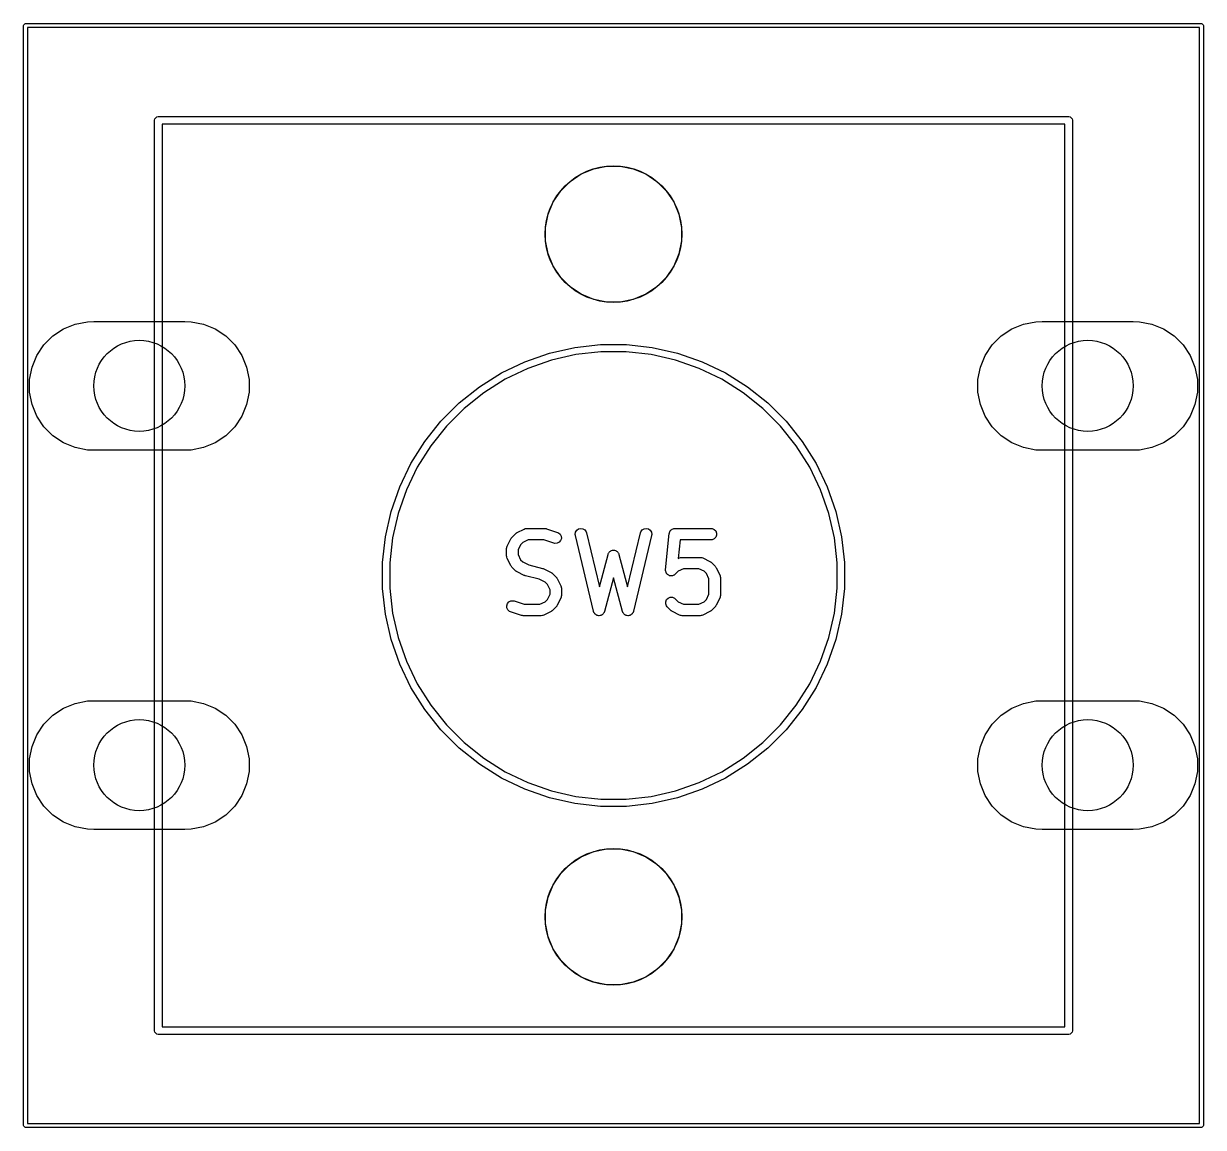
# Model space of a CAD drawing. Header units: millimetres. Extents: x 67 to 156, y -133 to -24.
# Drawn here: x 91.22 to 106.77, y -107.27 to -92.72 of the extents above; entities that cross this region are included whole.
import ezdxf

# ---------------------------------------------------------------- set-up
doc = ezdxf.new("R2010")
doc.units = ezdxf.units.MM
for name, color, linetype, true_color in [('B.Mask', 4, 'CONTINUOUS', 0x02ffee), ('Edge.Cuts', 254, 'CONTINUOUS', 0xd0d2cd), ('F.Courtyard', 6, 'CONTINUOUS', 0xff26e2), ('F.Fab', 9, 'CONTINUOUS', 0xafafaf), ('User.1', 9, 'CONTINUOUS', 0xc2c2c2)]:
    doc.layers.add(name, color=color, linetype=linetype, true_color=true_color)

msp = doc.modelspace()

# ---------------------------------------------------------------- linework, layer by layer
at = {"layer": 'B.Mask', "linetype": 'CONTINUOUS'}
for p, q in [((98.575743, -94.706271), (98.738744, -94.638754)), ((98.738744, -94.638754), (98.911785, -94.604334)), ((98.911785, -94.604334), (99.088215, -94.604334)), ((99.088215, -94.604334), (99.261256, -94.638754)), ((99.261256, -94.638754), (99.424257, -94.706271)), ((98.304291, -94.929046), (98.429046, -94.804291)), ((98.429046, -94.804291), (98.575743, -94.706271)), ((99.424257, -94.706271), (99.570954, -94.804291)), ((99.570954, -94.804291), (99.695709, -94.929046)), ((98.206271, -95.075743), (98.304291, -94.929046)), ((99.695709, -94.929046), (99.793729, -95.075743)), ((98.138754, -95.238744), (98.206271, -95.075743)), ((99.793729, -95.075743), (99.861246, -95.238744)), ((98.104334, -95.411785), (98.138754, -95.238744)), ((99.861246, -95.238744), (99.895666, -95.411785)), ((98.104334, -95.588215), (98.104334, -95.411785)), ((99.895666, -95.411785), (99.895666, -95.588215)), ((98.138754, -95.761256), (98.104334, -95.588215)), ((99.895666, -95.588215), (99.861246, -95.761256)), ((98.206271, -95.924257), (98.138754, -95.761256)), ((99.861246, -95.761256), (99.793729, -95.924257)), ((98.304291, -96.070954), (98.206271, -95.924257)), ((99.793729, -95.924257), (99.695709, -96.070954)), ((98.429046, -96.195709), (98.304291, -96.070954)), ((99.695709, -96.070954), (99.570954, -96.195709)), ((98.575743, -96.293729), (98.429046, -96.195709)), ((99.570954, -96.195709), (99.424257, -96.293729)), ((98.738744, -96.361246), (98.575743, -96.293729)), ((98.911785, -96.395666), (98.738744, -96.361246)), ((99.088215, -96.395666), (98.911785, -96.395666)), ((99.261256, -96.361246), (99.088215, -96.395666)), ((99.424257, -96.293729), (99.261256, -96.361246)), ((91.749313, -96.750367), (91.903258, -96.686601)), ((91.903258, -96.686601), (92.066685, -96.654093)), ((92.066685, -96.654093), (92.15, -96.65)), ((92.15, -96.65), (93.35, -96.65)), ((93.35, -96.65), (93.433315, -96.654093)), ((93.433315, -96.654093), (93.596742, -96.686601)), ((93.596742, -96.686601), (93.750687, -96.750367)), ((104.249313, -96.750367), (104.403258, -96.686601)), ((104.403258, -96.686601), (104.566685, -96.654093)), ((104.566685, -96.654093), (104.65, -96.65)), ((104.65, -96.65), (105.85, -96.65)), ((105.85, -96.65), (105.933315, -96.654093)), ((105.933315, -96.654093), (106.096742, -96.686601)), ((106.096742, -96.686601), (106.250687, -96.750367)), ((91.492941, -96.960766), (91.610766, -96.842941)), ((91.610766, -96.842941), (91.749313, -96.750367)), ((93.750687, -96.750367), (93.889234, -96.842941)), ((93.889234, -96.842941), (94.007059, -96.960766)), ((103.992941, -96.960766), (104.110766, -96.842941)), ((104.110766, -96.842941), (104.249313, -96.750367)), ((106.250687, -96.750367), (106.389234, -96.842941)), ((106.389234, -96.842941), (106.507059, -96.960766)), ((91.400367, -97.099313), (91.492941, -96.960766)), ((94.007059, -96.960766), (94.099633, -97.099313)), ((103.900367, -97.099313), (103.992941, -96.960766)), ((106.507059, -96.960766), (106.599633, -97.099313)), ((91.336601, -97.253258), (91.400367, -97.099313)), ((94.099633, -97.099313), (94.163399, -97.253258)), ((103.836601, -97.253258), (103.900367, -97.099313)), ((106.599633, -97.099313), (106.663399, -97.253258)), ((91.304093, -97.416685), (91.336601, -97.253258)), ((94.163399, -97.253258), (94.195907, -97.416685)), ((103.804093, -97.416685), (103.836601, -97.253258)), ((106.663399, -97.253258), (106.695907, -97.416685)), ((91.304093, -97.583315), (91.304093, -97.416685)), ((94.195907, -97.416685), (94.195907, -97.583315)), ((103.804093, -97.583315), (103.804093, -97.416685)), ((106.695907, -97.416685), (106.695907, -97.583315)), ((91.336601, -97.746742), (91.304093, -97.583315)), ((94.195907, -97.583315), (94.163399, -97.746742)), ((103.836601, -97.746742), (103.804093, -97.583315)), ((106.695907, -97.583315), (106.663399, -97.746742)), ((91.400367, -97.900687), (91.336601, -97.746742)), ((94.163399, -97.746742), (94.099633, -97.900687)), ((103.900367, -97.900687), (103.836601, -97.746742)), ((106.663399, -97.746742), (106.599633, -97.900687)), ((91.492941, -98.039234), (91.400367, -97.900687)), ((94.099633, -97.900687), (94.007059, -98.039234)), ((103.992941, -98.039234), (103.900367, -97.900687)), ((106.599633, -97.900687), (106.507059, -98.039234)), ((91.610766, -98.157059), (91.492941, -98.039234)), ((94.007059, -98.039234), (93.889234, -98.157059)), ((104.110766, -98.157059), (103.992941, -98.039234)), ((106.507059, -98.039234), (106.389234, -98.157059)), ((91.749313, -98.249633), (91.610766, -98.157059)), ((91.903258, -98.313399), (91.749313, -98.249633)), ((93.750687, -98.249633), (93.596742, -98.313399)), ((93.889234, -98.157059), (93.750687, -98.249633)), ((104.249313, -98.249633), (104.110766, -98.157059)), ((104.403258, -98.313399), (104.249313, -98.249633)), ((106.250687, -98.249633), (106.096742, -98.313399)), ((106.389234, -98.157059), (106.250687, -98.249633)), ((92.066685, -98.345907), (91.903258, -98.313399)), ((92.15, -98.35), (92.066685, -98.345907)), ((93.35, -98.35), (92.15, -98.35)), ((93.433315, -98.345907), (93.35, -98.35)), ((93.596742, -98.313399), (93.433315, -98.345907)), ((104.566685, -98.345907), (104.403258, -98.313399)), ((104.65, -98.35), (104.566685, -98.345907)), ((105.85, -98.35), (104.65, -98.35)), ((105.933315, -98.345907), (105.85, -98.35)), ((106.096742, -98.313399), (105.933315, -98.345907)), ((91.749313, -101.750367), (91.903258, -101.686601)), ((91.903258, -101.686601), (92.066685, -101.654093)), ((92.066685, -101.654093), (92.15, -101.65)), ((92.15, -101.65), (93.35, -101.65)), ((93.35, -101.65), (93.433315, -101.654093)), ((93.433315, -101.654093), (93.596742, -101.686601)), ((93.596742, -101.686601), (93.750687, -101.750367)), ((104.249313, -101.750367), (104.403258, -101.686601)), ((104.403258, -101.686601), (104.566685, -101.654093)), ((104.566685, -101.654093), (104.65, -101.65)), ((104.65, -101.65), (105.85, -101.65)), ((105.85, -101.65), (105.933315, -101.654093)), ((105.933315, -101.654093), (106.096742, -101.686601)), ((106.096742, -101.686601), (106.250687, -101.750367)), ((91.492941, -101.960766), (91.610766, -101.842941)), ((91.610766, -101.842941), (91.749313, -101.750367)), ((93.750687, -101.750367), (93.889234, -101.842941)), ((93.889234, -101.842941), (94.007059, -101.960766)), ((103.992941, -101.960766), (104.110766, -101.842941)), ((104.110766, -101.842941), (104.249313, -101.750367)), ((106.250687, -101.750367), (106.389234, -101.842941)), ((106.389234, -101.842941), (106.507059, -101.960766)), ((91.400367, -102.099313), (91.492941, -101.960766)), ((94.007059, -101.960766), (94.099633, -102.099313)), ((103.900367, -102.099313), (103.992941, -101.960766)), ((106.507059, -101.960766), (106.599633, -102.099313)), ((91.336601, -102.253258), (91.400367, -102.099313)), ((94.099633, -102.099313), (94.163399, -102.253258)), ((103.836601, -102.253258), (103.900367, -102.099313)), ((106.599633, -102.099313), (106.663399, -102.253258)), ((91.304093, -102.416685), (91.336601, -102.253258)), ((94.163399, -102.253258), (94.195907, -102.416685)), ((103.804093, -102.416685), (103.836601, -102.253258)), ((106.663399, -102.253258), (106.695907, -102.416685)), ((91.304093, -102.583315), (91.304093, -102.416685)), ((94.195907, -102.416685), (94.195907, -102.583315)), ((103.804093, -102.583315), (103.804093, -102.416685)), ((106.695907, -102.416685), (106.695907, -102.583315)), ((91.336601, -102.746742), (91.304093, -102.583315)), ((94.195907, -102.583315), (94.163399, -102.746742)), ((103.836601, -102.746742), (103.804093, -102.583315)), ((106.695907, -102.583315), (106.663399, -102.746742)), ((91.400367, -102.900687), (91.336601, -102.746742)), ((94.163399, -102.746742), (94.099633, -102.900687)), ((103.900367, -102.900687), (103.836601, -102.746742)), ((106.663399, -102.746742), (106.599633, -102.900687)), ((91.492941, -103.039234), (91.400367, -102.900687)), ((94.099633, -102.900687), (94.007059, -103.039234)), ((103.992941, -103.039234), (103.900367, -102.900687)), ((106.599633, -102.900687), (106.507059, -103.039234)), ((91.610766, -103.157059), (91.492941, -103.039234)), ((94.007059, -103.039234), (93.889234, -103.157059)), ((104.110766, -103.157059), (103.992941, -103.039234)), ((106.507059, -103.039234), (106.389234, -103.157059)), ((91.749313, -103.249633), (91.610766, -103.157059)), ((91.903258, -103.313399), (91.749313, -103.249633)), ((93.750687, -103.249633), (93.596742, -103.313399)), ((93.889234, -103.157059), (93.750687, -103.249633)), ((104.249313, -103.249633), (104.110766, -103.157059)), ((104.403258, -103.313399), (104.249313, -103.249633)), ((106.250687, -103.249633), (106.096742, -103.313399)), ((106.389234, -103.157059), (106.250687, -103.249633)), ((92.066685, -103.345907), (91.903258, -103.313399)), ((92.15, -103.35), (92.066685, -103.345907)), ((93.35, -103.35), (92.15, -103.35)), ((93.433315, -103.345907), (93.35, -103.35)), ((93.596742, -103.313399), (93.433315, -103.345907)), ((104.566685, -103.345907), (104.403258, -103.313399)), ((104.65, -103.35), (104.566685, -103.345907)), ((105.85, -103.35), (104.65, -103.35)), ((105.933315, -103.345907), (105.85, -103.35)), ((106.096742, -103.313399), (105.933315, -103.345907)), ((98.429046, -103.804291), (98.575743, -103.706271)), ((98.575743, -103.706271), (98.738744, -103.638754)), ((98.738744, -103.638754), (98.911785, -103.604334)), ((98.911785, -103.604334), (99.088215, -103.604334)), ((99.088215, -103.604334), (99.261256, -103.638754)), ((99.261256, -103.638754), (99.424257, -103.706271)), ((99.424257, -103.706271), (99.570954, -103.804291)), ((98.304291, -103.929046), (98.429046, -103.804291)), ((99.570954, -103.804291), (99.695709, -103.929046)), ((98.206271, -104.075743), (98.304291, -103.929046)), ((99.695709, -103.929046), (99.793729, -104.075743)), ((98.138754, -104.238744), (98.206271, -104.075743)), ((99.793729, -104.075743), (99.861246, -104.238744)), ((98.104334, -104.411785), (98.138754, -104.238744)), ((99.861246, -104.238744), (99.895666, -104.411785)), ((98.104334, -104.588215), (98.104334, -104.411785)), ((99.895666, -104.411785), (99.895666, -104.588215)), ((98.138754, -104.761256), (98.104334, -104.588215)), ((99.895666, -104.588215), (99.861246, -104.761256)), ((98.206271, -104.924257), (98.138754, -104.761256)), ((99.861246, -104.761256), (99.793729, -104.924257)), ((98.304291, -105.070954), (98.206271, -104.924257)), ((99.793729, -104.924257), (99.695709, -105.070954)), ((98.429046, -105.195709), (98.304291, -105.070954)), ((99.695709, -105.070954), (99.570954, -105.195709)), ((98.575743, -105.293729), (98.429046, -105.195709)), ((99.570954, -105.195709), (99.424257, -105.293729)), ((98.738744, -105.361246), (98.575743, -105.293729)), ((98.911785, -105.395666), (98.738744, -105.361246)), ((99.088215, -105.395666), (98.911785, -105.395666)), ((99.261256, -105.361246), (99.088215, -105.395666)), ((99.424257, -105.293729), (99.261256, -105.361246))]:
    msp.add_line(p, q, dxfattribs=at)
at = {"layer": 'B.Mask'}
for centre, radius in [((99, -95.5), 0.9), ((99, -95.5), 0.899999), ((92.75, -97.5), 0.6), ((92.75, -97.5), 0.6), ((105.25, -97.5), 0.6), ((105.25, -97.5), 0.6), ((92.75, -102.5), 0.6), ((92.75, -102.5), 0.6), ((105.25, -102.5), 0.6), ((105.25, -102.5), 0.6), ((99, -104.5), 0.9), ((99, -104.5), 0.899999)]:
    msp.add_circle(centre, radius, dxfattribs=at)
at = {"layer": 'Edge.Cuts'}
for centre, radius in [((99, -95.5), 0.9), ((99, -95.5), 0.899999), ((92.75, -97.5), 0.6), ((92.75, -97.5), 0.6), ((105.25, -97.5), 0.6), ((105.25, -97.5), 0.6), ((92.75, -102.5), 0.6), ((92.75, -102.5), 0.6), ((105.25, -102.5), 0.6), ((105.25, -102.5), 0.6), ((99, -104.5), 0.9), ((99, -104.5), 0.899999)]:
    msp.add_circle(centre, radius, dxfattribs=at)
at = {"layer": 'F.Courtyard', "linetype": 'CONTINUOUS'}
for p, q in [((91.225, -92.75), (91.226903, -92.740433)), ((91.225, -107.25), (91.225, -92.75)), ((91.226903, -92.740433), (91.240433, -92.726903)), ((91.240433, -92.726903), (91.25, -92.725)), ((91.25, -92.725), (106.75, -92.725)), ((91.275, -92.775), (91.275, -107.225)), ((106.725, -92.775), (91.275, -92.775)), ((106.725, -107.225), (106.725, -92.775)), ((106.75, -92.725), (106.759567, -92.726903)), ((106.759567, -92.726903), (106.773097, -92.740433)), ((106.773097, -92.740433), (106.775, -92.75)), ((106.775, -92.75), (106.775, -107.25)), ((91.226903, -107.259567), (91.225, -107.25)), ((91.240433, -107.273097), (91.226903, -107.259567)), ((91.25, -107.275), (91.240433, -107.273097)), ((106.75, -107.275), (91.25, -107.275)), ((91.275, -107.225), (106.725, -107.225)), ((106.759567, -107.273097), (106.75, -107.275)), ((106.773097, -107.259567), (106.759567, -107.273097)), ((106.775, -107.25), (106.773097, -107.259567))]:
    msp.add_line(p, q, dxfattribs=at)
at = {"layer": 'F.Courtyard'}
for centre, radius in [((99, -95.5), 0.9), ((99, -95.5), 0.899999), ((92.75, -97.5), 0.6), ((92.75, -97.5), 0.6), ((105.25, -97.5), 0.6), ((105.25, -97.5), 0.6), ((92.75, -102.5), 0.6), ((92.75, -102.5), 0.6), ((105.25, -102.5), 0.6), ((105.25, -102.5), 0.6), ((99, -104.5), 0.9), ((99, -104.5), 0.899999)]:
    msp.add_circle(centre, radius, dxfattribs=at)
at = {"layer": 'F.Fab', "linetype": 'CONTINUOUS'}
for p, q in [((92.95, -94), (92.953806, -93.980866)), ((92.95, -106), (92.95, -94)), ((92.953806, -93.980866), (92.980866, -93.953806)), ((92.980866, -93.953806), (93, -93.95)), ((93, -93.95), (105, -93.95)), ((93.05, -94.05), (93.05, -105.95)), ((104.95, -94.05), (93.05, -94.05)), ((104.95, -105.95), (104.95, -94.05)), ((105, -93.95), (105.019134, -93.953806)), ((105.019134, -93.953806), (105.046194, -93.980866)), ((105.046194, -93.980866), (105.05, -94)), ((105.05, -94), (105.05, -106)), ((98.155652, -97.069202), (98.489106, -96.993093)), ((98.489106, -96.993093), (98.828985, -96.954798)), ((98.828985, -96.954798), (99.171015, -96.954798)), ((99.171015, -96.954798), (99.510894, -96.993093)), ((99.510894, -96.993093), (99.844348, -97.069202)), ((97.524657, -97.330569), (97.832816, -97.182167)), ((97.832816, -97.182167), (98.155652, -97.069202)), ((98.182049, -97.160828), (97.869305, -97.270261)), ((98.505078, -97.087098), (98.182049, -97.160828)), ((98.834332, -97.05), (98.505078, -97.087098)), ((99.165668, -97.05), (98.834332, -97.05)), ((99.494922, -97.087098), (99.165668, -97.05)), ((99.817951, -97.160828), (99.494922, -97.087098)), ((100.130695, -97.270261), (99.817951, -97.160828)), ((99.844348, -97.069202), (100.167184, -97.182167)), ((100.167184, -97.182167), (100.475343, -97.330569)), ((97.235053, -97.512539), (97.524657, -97.330569)), ((97.869305, -97.270261), (97.570781, -97.414023)), ((100.429219, -97.414023), (100.130695, -97.270261)), ((100.475343, -97.330569), (100.764947, -97.512539)), ((97.570781, -97.414023), (97.29023, -97.590305)), ((100.70977, -97.590305), (100.429219, -97.414023)), ((96.967643, -97.725791), (97.235053, -97.512539)), ((97.29023, -97.590305), (97.03118, -97.79689)), ((100.96882, -97.79689), (100.70977, -97.590305)), ((100.764947, -97.512539), (101.032357, -97.725791)), ((96.725791, -97.967643), (96.967643, -97.725791)), ((97.03118, -97.79689), (96.79689, -98.03118)), ((101.20311, -98.03118), (100.96882, -97.79689)), ((101.032357, -97.725791), (101.274209, -97.967643)), ((96.512539, -98.235053), (96.725791, -97.967643)), ((96.79689, -98.03118), (96.590305, -98.29023)), ((101.409695, -98.29023), (101.20311, -98.03118)), ((101.274209, -97.967643), (101.487461, -98.235053)), ((96.330569, -98.524657), (96.512539, -98.235053)), ((101.487461, -98.235053), (101.669431, -98.524657)), ((96.590305, -98.29023), (96.414023, -98.570781)), ((101.585977, -98.570781), (101.409695, -98.29023)), ((96.182167, -98.832816), (96.330569, -98.524657)), ((96.414023, -98.570781), (96.270261, -98.869305)), ((101.729739, -98.869305), (101.585977, -98.570781)), ((101.669431, -98.524657), (101.817833, -98.832816)), ((96.069202, -99.155652), (96.182167, -98.832816)), ((96.270261, -98.869305), (96.160828, -99.182049)), ((101.839172, -99.182049), (101.729739, -98.869305)), ((101.817833, -98.832816), (101.930798, -99.155652)), ((95.993093, -99.489106), (96.069202, -99.155652)), ((96.160828, -99.182049), (96.087098, -99.505078)), ((101.912902, -99.505078), (101.839172, -99.182049)), ((101.930798, -99.155652), (102.006907, -99.489106)), ((95.954798, -99.828985), (95.993093, -99.489106)), ((96.087098, -99.505078), (96.05, -99.834332)), ((97.599585, -99.611754), (97.647204, -99.516516)), ((97.647204, -99.516516), (97.651168, -99.510216)), ((97.651168, -99.510216), (97.651926, -99.508389)), ((97.651926, -99.508389), (97.653614, -99.506332)), ((97.653614, -99.506332), (97.655036, -99.504073)), ((97.655036, -99.504073), (97.656534, -99.502773)), ((97.656534, -99.502773), (97.661253, -99.497024)), ((97.661253, -99.497024), (97.708872, -99.449405)), ((97.708872, -99.449405), (97.714621, -99.444686)), ((97.714621, -99.444686), (97.715921, -99.443188)), ((97.715921, -99.443188), (97.71818, -99.441766)), ((97.71818, -99.441766), (97.720237, -99.440078)), ((97.720237, -99.440078), (97.722064, -99.43932)), ((97.722064, -99.43932), (97.728364, -99.435356)), ((97.728364, -99.435356), (97.823602, -99.387737)), ((97.823602, -99.387737), (97.837333, -99.382482)), ((97.837333, -99.382482), (97.840022, -99.38229)), ((97.840022, -99.38229), (97.842511, -99.38126)), ((97.842511, -99.38126), (97.857143, -99.379819)), ((97.857143, -99.379819), (98.095238, -99.379819)), ((98.095238, -99.379819), (98.102643, -99.380548)), ((98.102643, -99.380548), (98.104618, -99.380408)), ((98.104618, -99.380408), (98.107215, -99.380998)), ((98.107215, -99.380998), (98.10987, -99.38126)), ((98.10987, -99.38126), (98.111701, -99.382018)), ((98.111701, -99.382018), (98.118955, -99.383668)), ((98.118955, -99.383668), (98.261812, -99.431287)), ((98.261812, -99.431287), (98.275237, -99.437281)), ((98.275237, -99.437281), (98.297344, -99.456455)), ((98.297344, -99.456455), (98.310431, -99.482628)), ((98.312506, -99.511818), (98.303252, -99.53958)), ((98.310431, -99.482628), (98.312506, -99.511818)), ((98.496481, -99.457623), (98.501114, -99.428728)), ((98.498469, -99.472191), (98.496481, -99.457623)), ((98.736564, -100.472191), (98.498469, -99.472191)), ((98.501114, -99.428728), (98.51645, -99.403806)), ((98.51645, -99.403806), (98.540157, -99.386649)), ((98.540157, -99.386649), (98.568625, -99.379871)), ((98.568625, -99.379871), (98.59752, -99.384504)), ((98.59752, -99.384504), (98.622442, -99.39984)), ((98.622442, -99.39984), (98.639599, -99.423547)), ((98.639599, -99.423547), (98.644389, -99.437447)), ((98.644389, -99.437447), (98.81364, -100.148303)), ((99.186359, -100.148303), (99.355612, -99.437448)), ((99.501532, -99.472191), (99.263436, -100.472191)), ((99.355612, -99.437448), (99.360402, -99.423547)), ((99.360402, -99.423547), (99.377559, -99.39984)), ((99.377559, -99.39984), (99.402481, -99.384504)), ((99.402481, -99.384504), (99.431376, -99.379871)), ((99.431376, -99.379871), (99.459844, -99.38665)), ((99.459844, -99.38665), (99.483551, -99.403806)), ((99.483551, -99.403806), (99.498887, -99.428728)), ((99.498887, -99.428728), (99.50352, -99.457623)), ((99.50352, -99.457623), (99.501532, -99.472191)), ((99.687277, -99.923546), (99.734896, -99.447356)), ((99.734896, -99.447356), (99.735965, -99.442023)), ((99.735965, -99.440187), (99.736678, -99.438464)), ((99.735965, -99.442023), (99.735965, -99.440187)), ((99.736678, -99.438464), (99.737786, -99.43294)), ((99.737786, -99.43294), (99.742968, -99.42328)), ((99.742968, -99.42328), (99.747164, -99.413151)), ((99.747164, -99.413151), (99.749835, -99.410479)), ((99.749835, -99.410479), (99.75162, -99.407153)), ((99.75162, -99.407153), (99.760102, -99.400212)), ((99.760102, -99.400212), (99.767856, -99.392459)), ((99.767856, -99.392459), (99.771344, -99.391013)), ((99.771344, -99.391013), (99.774268, -99.388622)), ((99.774268, -99.388622), (99.784765, -99.385454)), ((99.784765, -99.385454), (99.794892, -99.38126)), ((99.794892, -99.38126), (99.800497, -99.380707)), ((99.800497, -99.380707), (99.802284, -99.380169)), ((99.802284, -99.380169), (99.804112, -99.380351)), ((99.804112, -99.380351), (99.809524, -99.379819)), ((99.809524, -99.379819), (100.285714, -99.379819)), ((100.285714, -99.379819), (100.300346, -99.38126)), ((100.300346, -99.38126), (100.327382, -99.392459)), ((100.327382, -99.517179), (100.300346, -99.528378)), ((100.327382, -99.392459), (100.348074, -99.413151)), ((100.348074, -99.496487), (100.327382, -99.517179)), ((100.348074, -99.413151), (100.359273, -99.440187)), ((100.359273, -99.469451), (100.348074, -99.496487)), ((100.359273, -99.440187), (100.359273, -99.469451)), ((101.95, -99.834332), (101.912902, -99.505078)), ((102.006907, -99.489106), (102.045202, -99.828985)), ((97.591667, -99.645295), (97.593108, -99.630663)), ((97.591667, -99.740533), (97.591667, -99.645295)), ((97.593108, -99.630663), (97.594139, -99.628173)), ((97.594139, -99.628173), (97.59433, -99.625486)), ((97.59433, -99.625486), (97.599585, -99.611754)), ((97.775925, -99.594484), (97.741667, -99.663)), ((97.741667, -99.663), (97.741667, -99.722828)), ((97.806332, -99.564077), (97.775925, -99.594484)), ((97.874848, -99.529819), (97.806332, -99.564077)), ((98.083068, -99.529819), (97.874848, -99.529819)), ((98.214377, -99.573589), (98.083068, -99.529819)), ((98.228714, -99.576849), (98.214377, -99.573589)), ((98.257904, -99.574774), (98.228714, -99.576849)), ((98.284078, -99.561688), (98.257904, -99.574774)), ((98.303252, -99.53958), (98.284078, -99.561688)), ((98.959049, -99.679243), (98.966909, -99.673228)), ((98.966909, -99.673228), (98.971601, -99.671976)), ((98.971601, -99.671976), (98.975807, -99.669542)), ((98.975807, -99.669542), (98.985624, -99.668237)), ((98.985624, -99.668237), (98.995185, -99.665688)), ((98.995185, -99.665688), (98.999997, -99.666327)), ((98.999997, -99.666327), (99.004816, -99.665687)), ((99.004816, -99.665687), (99.014386, -99.668239)), ((99.014386, -99.668239), (99.024193, -99.669542)), ((99.024193, -99.669542), (99.028394, -99.671974)), ((99.028394, -99.671974), (99.033091, -99.673227)), ((99.033091, -99.673227), (99.040953, -99.679245)), ((99.877398, -99.529819), (99.852579, -99.778009)), ((100.285714, -99.529819), (99.877398, -99.529819)), ((100.300346, -99.528378), (100.285714, -99.529819)), ((95.954798, -99.834332), (95.954798, -99.828985)), ((97.593108, -99.755165), (97.591667, -99.740533)), ((97.594139, -99.757654), (97.593108, -99.755165)), ((97.59433, -99.760342), (97.594139, -99.757654)), ((97.599585, -99.774074), (97.59433, -99.760342)), ((97.647204, -99.869312), (97.599585, -99.774074)), ((97.741667, -99.722828), (97.775925, -99.791344)), ((97.775925, -99.791344), (97.806332, -99.821751)), ((97.806332, -99.821751), (97.883319, -99.860244)), ((98.81364, -100.148303), (98.927532, -99.721208)), ((98.927532, -99.721208), (98.928817, -99.717779)), ((98.928817, -99.717779), (98.929009, -99.71634)), ((98.929009, -99.71634), (98.929998, -99.71463)), ((98.929998, -99.71463), (98.932695, -99.707441)), ((98.932695, -99.707441), (98.938712, -99.69958)), ((98.938712, -99.69958), (98.943671, -99.691015)), ((98.943671, -99.691015), (98.947528, -99.688062)), ((98.947528, -99.688062), (98.950482, -99.684204)), ((98.950482, -99.684204), (98.959049, -99.679243)), ((99.040953, -99.679245), (99.049518, -99.684204)), ((99.049518, -99.684204), (99.05247, -99.688061)), ((99.05247, -99.688061), (99.056329, -99.691015)), ((99.056329, -99.691015), (99.06129, -99.699583)), ((99.06129, -99.699583), (99.067305, -99.707442)), ((99.067305, -99.707442), (99.069999, -99.714626)), ((99.069999, -99.714626), (99.070991, -99.716339)), ((99.070991, -99.716339), (99.071182, -99.71778)), ((99.071182, -99.71778), (99.072468, -99.721208)), ((99.072468, -99.721208), (99.186359, -100.148303)), ((99.852579, -99.778009), (99.871221, -99.768689)), ((99.871221, -99.768689), (99.884952, -99.763434)), ((99.884952, -99.763434), (99.887641, -99.763242)), ((99.887641, -99.763242), (99.89013, -99.762212)), ((99.89013, -99.762212), (99.904762, -99.760771)), ((99.904762, -99.760771), (100.142857, -99.760771)), ((100.142857, -99.760771), (100.157489, -99.762212)), ((100.157489, -99.762212), (100.159978, -99.763243)), ((100.159978, -99.763243), (100.162666, -99.763434)), ((100.162666, -99.763434), (100.176398, -99.768689)), ((100.176398, -99.768689), (100.271636, -99.816308)), ((100.271636, -99.816308), (100.277935, -99.820272)), ((100.277935, -99.820272), (100.279763, -99.82103)), ((100.279763, -99.82103), (100.281819, -99.822718)), ((100.281819, -99.822718), (100.284079, -99.82414)), ((100.284079, -99.82414), (100.285378, -99.825638)), ((100.285378, -99.825638), (100.291128, -99.830357)), ((100.291128, -99.830357), (100.338747, -99.877976)), ((102.045202, -99.828985), (102.045202, -100.171015)), ((95.954798, -100.171015), (95.954798, -99.834332)), ((96.05, -99.834332), (96.05, -100.165668)), ((97.651168, -99.875611), (97.647204, -99.869312)), ((97.651926, -99.877439), (97.651168, -99.875611)), ((97.653614, -99.879495), (97.651926, -99.877439)), ((97.655036, -99.881755), (97.653614, -99.879495)), ((97.656534, -99.883054), (97.655036, -99.881755)), ((97.661253, -99.888804), (97.656534, -99.883054)), ((97.708872, -99.936423), (97.661253, -99.888804)), ((97.714621, -99.941141), (97.708872, -99.936423)), ((97.715921, -99.94264), (97.714621, -99.941141)), ((97.71818, -99.944061), (97.715921, -99.94264)), ((97.720237, -99.94575), (97.71818, -99.944061)), ((97.722064, -99.946507), (97.720237, -99.94575)), ((97.728364, -99.950472), (97.722064, -99.946507)), ((97.823602, -99.998091), (97.728364, -99.950472)), ((97.883319, -99.860244), (98.065809, -99.905867)), ((98.065809, -99.905867), (98.066888, -99.906252)), ((98.066888, -99.906252), (98.067428, -99.906291)), ((98.067428, -99.906291), (98.073509, -99.908618)), ((98.073509, -99.908618), (98.079655, -99.910814)), ((98.079655, -99.910814), (98.08009, -99.911136)), ((98.08009, -99.911136), (98.08116, -99.911546)), ((98.08116, -99.911546), (98.176398, -99.959165)), ((98.176398, -99.959165), (98.182697, -99.963129)), ((98.182697, -99.963129), (98.184525, -99.963887)), ((98.184525, -99.963887), (98.186581, -99.965575)), ((98.186581, -99.965575), (98.188841, -99.966997)), ((98.188841, -99.966997), (98.19014, -99.968495)), ((98.19014, -99.968495), (98.19589, -99.973214)), ((98.19589, -99.973214), (98.243509, -100.020833)), ((99.687255, -99.938249), (99.687277, -99.923546)), ((99.688346, -99.941864), (99.687255, -99.938249)), ((99.688346, -99.94564), (99.688346, -99.941864)), ((99.69254, -99.955765), (99.688346, -99.94564)), ((99.695708, -99.966265), (99.69254, -99.955765)), ((99.698099, -99.969188), (99.695708, -99.966265)), ((99.699545, -99.972677), (99.698099, -99.969188)), ((99.707298, -99.98043), (99.699545, -99.972677)), ((99.714239, -99.988913), (99.707298, -99.98043)), ((99.814938, -99.984042), (99.803573, -99.993369)), ((99.853951, -99.945029), (99.814938, -99.984042)), ((99.922467, -99.910771), (99.853951, -99.945029)), ((100.125152, -99.910771), (99.922467, -99.910771)), ((100.193668, -99.945029), (100.125152, -99.910771)), ((100.224075, -99.975436), (100.193668, -99.945029)), ((100.258333, -100.043952), (100.224075, -99.975436)), ((100.338747, -99.877976), (100.343465, -99.883725)), ((100.343465, -99.883725), (100.344964, -99.885025)), ((100.344964, -99.885025), (100.346385, -99.887284)), ((100.346385, -99.887284), (100.348074, -99.889341)), ((100.348074, -99.889341), (100.348831, -99.891168)), ((100.348831, -99.891168), (100.352796, -99.897468)), ((100.352796, -99.897468), (100.400415, -99.992706)), ((101.95, -100.165668), (101.95, -99.834332)), ((97.824671, -99.9985), (97.823602, -99.998091)), ((97.825107, -99.998823), (97.824671, -99.9985)), ((97.831243, -100.001015), (97.825107, -99.998823)), ((97.837333, -100.003346), (97.831243, -100.001015)), ((97.837873, -100.003384), (97.837333, -100.003346)), ((97.838953, -100.00377), (97.837873, -100.003384)), ((98.021443, -100.049392), (97.838953, -100.00377)), ((98.09843, -100.087886), (98.021443, -100.049392)), ((98.128837, -100.118293), (98.09843, -100.087886)), ((98.163095, -100.186809), (98.128837, -100.118293)), ((98.243509, -100.020833), (98.248227, -100.026582)), ((98.248227, -100.026582), (98.249726, -100.027882)), ((98.249726, -100.027882), (98.251147, -100.030141)), ((98.251147, -100.030141), (98.252836, -100.032198)), ((98.252836, -100.032198), (98.253593, -100.034025)), ((98.253593, -100.034025), (98.257558, -100.040325)), ((98.257558, -100.040325), (98.305177, -100.135563)), ((98.305177, -100.135563), (98.310432, -100.149294)), ((98.999999, -100.031613), (98.881992, -100.474144)), ((99.118008, -100.474144), (98.999999, -100.031613)), ((99.717565, -99.990697), (99.714239, -99.988913)), ((99.720237, -99.993369), (99.717565, -99.990697)), ((99.730364, -99.997564), (99.720237, -99.993369)), ((99.740026, -100.002747), (99.730364, -99.997564)), ((99.743785, -100.003122), (99.740026, -100.002747)), ((99.747274, -100.004568), (99.743785, -100.003122)), ((99.758235, -100.004568), (99.747274, -100.004568)), ((99.769145, -100.005659), (99.758235, -100.004568)), ((99.772761, -100.004568), (99.769145, -100.005659)), ((99.776536, -100.004568), (99.772761, -100.004568)), ((99.786661, -100.000373), (99.776536, -100.004568)), ((99.797161, -99.997206), (99.786661, -100.000373)), ((99.800084, -99.994814), (99.797161, -99.997206)), ((99.803573, -99.993369), (99.800084, -99.994814)), ((100.258333, -100.246637), (100.258333, -100.043952)), ((100.400415, -99.992706), (100.40567, -100.006437)), ((100.40567, -100.006437), (100.405861, -100.009126)), ((100.405861, -100.009126), (100.406892, -100.011615)), ((100.406892, -100.011615), (100.408333, -100.026247)), ((100.408333, -100.026247), (100.408333, -100.264342)), ((95.993093, -100.510894), (95.954798, -100.171015)), ((96.05, -100.165668), (96.087098, -100.494922)), ((98.128836, -100.315153), (98.163095, -100.246637)), ((98.163095, -100.246637), (98.163095, -100.186809)), ((98.310432, -100.284152), (98.305177, -100.297883)), ((98.310432, -100.149294), (98.310623, -100.151983)), ((98.310623, -100.281462), (98.310432, -100.284152)), ((98.310623, -100.151983), (98.311654, -100.154472)), ((98.311654, -100.278974), (98.310623, -100.281462)), ((98.311654, -100.154472), (98.313095, -100.169104)), ((98.313095, -100.264342), (98.311654, -100.278974)), ((98.313095, -100.169104), (98.313095, -100.264342)), ((99.699545, -100.317912), (99.720238, -100.297219)), ((99.720238, -100.297219), (99.747274, -100.286021)), ((99.747274, -100.286021), (99.776537, -100.286021)), ((99.776537, -100.286021), (99.803573, -100.29722)), ((99.803573, -100.29722), (99.814939, -100.306548)), ((100.224074, -100.315153), (100.258333, -100.246637)), ((100.40567, -100.284152), (100.400415, -100.297883)), ((100.405861, -100.281462), (100.40567, -100.284152)), ((100.406892, -100.278974), (100.405861, -100.281462)), ((100.408333, -100.264342), (100.406892, -100.278974)), ((101.912902, -100.494922), (101.95, -100.165668)), ((102.045202, -100.171015), (102.006907, -100.510894)), ((97.592256, -100.39782), (97.60151, -100.370057)), ((97.594331, -100.42701), (97.592256, -100.39782)), ((97.607417, -100.453183), (97.594331, -100.42701)), ((97.60151, -100.370057), (97.620684, -100.34795)), ((97.620684, -100.34795), (97.646857, -100.334864)), ((97.646857, -100.334864), (97.676047, -100.332789)), ((97.676047, -100.332789), (97.690384, -100.336049)), ((97.690384, -100.336049), (97.821694, -100.379819)), ((97.821694, -100.379819), (98.029914, -100.379819)), ((98.029914, -100.379819), (98.098429, -100.345561)), ((98.098429, -100.345561), (98.128836, -100.315153)), ((98.243509, -100.412613), (98.195891, -100.460232)), ((98.248227, -100.406863), (98.243509, -100.412613)), ((98.249726, -100.405564), (98.248227, -100.406863)), ((98.251147, -100.403305), (98.249726, -100.405564)), ((98.252837, -100.401247), (98.251147, -100.403305)), ((98.253594, -100.399417), (98.252837, -100.401247)), ((98.257558, -100.393121), (98.253594, -100.399417)), ((98.305177, -100.297883), (98.257558, -100.393121)), ((99.688346, -100.344948), (99.699545, -100.317912)), ((99.688346, -100.374211), (99.688346, -100.344948)), ((99.699544, -100.401247), (99.688346, -100.374211)), ((99.708871, -100.412612), (99.699544, -100.401247)), ((99.75649, -100.460232), (99.708871, -100.412612)), ((99.814939, -100.306548), (99.853951, -100.345561)), ((99.853951, -100.345561), (99.922467, -100.379819)), ((99.922467, -100.379819), (100.125152, -100.379819)), ((100.125152, -100.379819), (100.193667, -100.345561)), ((100.193667, -100.345561), (100.224074, -100.315153)), ((100.338747, -100.412613), (100.291129, -100.460232)), ((100.343465, -100.406863), (100.338747, -100.412613)), ((100.344964, -100.405564), (100.343465, -100.406863)), ((100.346385, -100.403305), (100.344964, -100.405564)), ((100.348075, -100.401247), (100.346385, -100.403305)), ((100.348832, -100.399417), (100.348075, -100.401247)), ((100.352796, -100.393121), (100.348832, -100.399417)), ((100.400415, -100.297883), (100.352796, -100.393121)), ((96.069202, -100.844348), (95.993093, -100.510894)), ((96.087098, -100.494922), (96.160828, -100.817951)), ((97.629524, -100.472357), (97.607417, -100.453183)), ((97.64295, -100.478351), (97.629524, -100.472357)), ((97.785806, -100.52597), (97.64295, -100.478351)), ((97.793061, -100.527619), (97.785806, -100.52597)), ((97.794892, -100.528378), (97.793061, -100.527619)), ((97.797545, -100.528639), (97.794892, -100.528378)), ((97.800143, -100.52923), (97.797545, -100.528639)), ((97.802117, -100.529089), (97.800143, -100.52923)), ((97.809524, -100.529819), (97.802117, -100.529089)), ((98.047619, -100.529819), (97.809524, -100.529819)), ((98.062251, -100.528378), (98.047619, -100.529819)), ((98.06474, -100.527346), (98.062251, -100.528378)), ((98.067428, -100.527156), (98.06474, -100.527346)), ((98.08116, -100.521901), (98.067428, -100.527156)), ((98.176398, -100.474282), (98.08116, -100.521901)), ((98.182697, -100.470317), (98.176398, -100.474282)), ((98.184525, -100.46956), (98.182697, -100.470317)), ((98.186581, -100.467872), (98.184525, -100.46956)), ((98.188841, -100.46645), (98.186581, -100.467872)), ((98.190141, -100.46495), (98.188841, -100.46645)), ((98.195891, -100.460232), (98.190141, -100.46495)), ((98.738293, -100.47721), (98.736564, -100.472191)), ((98.738533, -100.479012), (98.738293, -100.47721)), ((98.739475, -100.48064), (98.738533, -100.479012)), ((98.741354, -100.486091), (98.739475, -100.48064)), ((98.74774, -100.494915), (98.741354, -100.486091)), ((98.753195, -100.504337), (98.74774, -100.494915)), ((98.756252, -100.506677), (98.753195, -100.504337)), ((98.758511, -100.509798), (98.756252, -100.506677)), ((98.767786, -100.515505), (98.758511, -100.509798)), ((98.776433, -100.522124), (98.767786, -100.515505)), ((98.780153, -100.523116), (98.776433, -100.522124)), ((98.783433, -100.525134), (98.780153, -100.523116)), ((98.794187, -100.526858), (98.783433, -100.525134)), ((98.804709, -100.529664), (98.794187, -100.526858)), ((98.808524, -100.529157), (98.804709, -100.529664)), ((98.812328, -100.529767), (98.808524, -100.529157)), ((98.822926, -100.527243), (98.812328, -100.529767)), ((98.833717, -100.52581), (98.822926, -100.527243)), ((98.837048, -100.523881), (98.833717, -100.52581)), ((98.840796, -100.522989), (98.837048, -100.523881)), ((98.84962, -100.516602), (98.840796, -100.522989)), ((98.859042, -100.511148), (98.84962, -100.516602)), ((98.861382, -100.50809), (98.859042, -100.511148)), ((98.864503, -100.505832), (98.861382, -100.50809)), ((98.87021, -100.496556), (98.864503, -100.505832)), ((98.876829, -100.48791), (98.87021, -100.496556)), ((98.878854, -100.48251), (98.876829, -100.48791)), ((98.879839, -100.48091), (98.878854, -100.48251)), ((98.880126, -100.479118), (98.879839, -100.48091)), ((98.881992, -100.474144), (98.880126, -100.479118)), ((99.119873, -100.479119), (99.118008, -100.474144)), ((99.120161, -100.48091), (99.119873, -100.479119)), ((99.121145, -100.482509), (99.120161, -100.48091)), ((99.123171, -100.487911), (99.121145, -100.482509)), ((99.129791, -100.496559), (99.123171, -100.487911)), ((99.135497, -100.505832), (99.129791, -100.496559)), ((99.138617, -100.50809), (99.135497, -100.505832)), ((99.140958, -100.511148), (99.138617, -100.50809)), ((99.150379, -100.516602), (99.140958, -100.511148)), ((99.159204, -100.522989), (99.150379, -100.516602)), ((99.162951, -100.523881), (99.159204, -100.522989)), ((99.166283, -100.52581), (99.162951, -100.523881)), ((99.177076, -100.527244), (99.166283, -100.52581)), ((99.187672, -100.529767), (99.177076, -100.527244)), ((99.191473, -100.529157), (99.187672, -100.529767)), ((99.195292, -100.529665), (99.191473, -100.529157)), ((99.205823, -100.526856), (99.195292, -100.529665)), ((99.216567, -100.525134), (99.205823, -100.526856)), ((99.219843, -100.523118), (99.216567, -100.525134)), ((99.223567, -100.522125), (99.219843, -100.523118)), ((99.232217, -100.515503), (99.223567, -100.522125)), ((99.241489, -100.509798), (99.232217, -100.515503)), ((99.243747, -100.506677), (99.241489, -100.509798)), ((99.246805, -100.504337), (99.243747, -100.506677)), ((99.25226, -100.494914), (99.246805, -100.504337)), ((99.258646, -100.486091), (99.25226, -100.494914)), ((99.260523, -100.480642), (99.258646, -100.486091)), ((99.261467, -100.479013), (99.260523, -100.480642)), ((99.261706, -100.477209), (99.261467, -100.479013)), ((99.263436, -100.472191), (99.261706, -100.477209)), ((99.762239, -100.46495), (99.75649, -100.460232)), ((99.76354, -100.46645), (99.762239, -100.46495)), ((99.765799, -100.467872), (99.76354, -100.46645)), ((99.767856, -100.46956), (99.765799, -100.467872)), ((99.769683, -100.470317), (99.767856, -100.46956)), ((99.775983, -100.474282), (99.769683, -100.470317)), ((99.871221, -100.521901), (99.775983, -100.474282)), ((99.884952, -100.527156), (99.871221, -100.521901)), ((99.887641, -100.527347), (99.884952, -100.527156)), ((99.89013, -100.528378), (99.887641, -100.527347)), ((99.904762, -100.529819), (99.89013, -100.528378)), ((100.142857, -100.529819), (99.904762, -100.529819)), ((100.157489, -100.528378), (100.142857, -100.529819)), ((100.159978, -100.527346), (100.157489, -100.528378)), ((100.162666, -100.527156), (100.159978, -100.527346)), ((100.176398, -100.521901), (100.162666, -100.527156)), ((100.271636, -100.474282), (100.176398, -100.521901)), ((100.277935, -100.470317), (100.271636, -100.474282)), ((100.279763, -100.46956), (100.277935, -100.470317)), ((100.281819, -100.467872), (100.279763, -100.46956)), ((100.284079, -100.46645), (100.281819, -100.467872)), ((100.285379, -100.46495), (100.284079, -100.46645)), ((100.291129, -100.460232), (100.285379, -100.46495)), ((101.839172, -100.817951), (101.912902, -100.494922)), ((102.006907, -100.510894), (101.930798, -100.844348)), ((96.182167, -101.167184), (96.069202, -100.844348)), ((96.160828, -100.817951), (96.270261, -101.130695)), ((101.729739, -101.130695), (101.839172, -100.817951)), ((101.930798, -100.844348), (101.817833, -101.167184)), ((96.330569, -101.475343), (96.182167, -101.167184)), ((96.270261, -101.130695), (96.414023, -101.429219)), ((101.585977, -101.429219), (101.729739, -101.130695)), ((101.817833, -101.167184), (101.669431, -101.475343)), ((96.512539, -101.764947), (96.330569, -101.475343)), ((96.414023, -101.429219), (96.590305, -101.70977)), ((101.409695, -101.70977), (101.585977, -101.429219)), ((101.669431, -101.475343), (101.487461, -101.764947)), ((96.725791, -102.032357), (96.512539, -101.764947)), ((96.590305, -101.70977), (96.79689, -101.96882)), ((101.20311, -101.96882), (101.409695, -101.70977)), ((101.487461, -101.764947), (101.274209, -102.032357)), ((96.79689, -101.96882), (97.03118, -102.20311)), ((100.96882, -102.20311), (101.20311, -101.96882)), ((96.967643, -102.274209), (96.725791, -102.032357)), ((101.274209, -102.032357), (101.032357, -102.274209)), ((97.235053, -102.487461), (96.967643, -102.274209)), ((97.03118, -102.20311), (97.29023, -102.409695)), ((100.70977, -102.409695), (100.96882, -102.20311)), ((101.032357, -102.274209), (100.764947, -102.487461)), ((97.29023, -102.409695), (97.570781, -102.585977)), ((100.429219, -102.585977), (100.70977, -102.409695)), ((97.524657, -102.669431), (97.235053, -102.487461)), ((97.570781, -102.585977), (97.869305, -102.729739)), ((100.130695, -102.729739), (100.429219, -102.585977)), ((100.764947, -102.487461), (100.475343, -102.669431)), ((97.832816, -102.817833), (97.524657, -102.669431)), ((97.869305, -102.729739), (98.182049, -102.839172)), ((99.817951, -102.839172), (100.130695, -102.729739)), ((100.475343, -102.669431), (100.167184, -102.817833)), ((98.155652, -102.930798), (97.832816, -102.817833)), ((98.489106, -103.006907), (98.155652, -102.930798)), ((98.182049, -102.839172), (98.505078, -102.912902)), ((98.505078, -102.912902), (98.834332, -102.95)), ((99.165668, -102.95), (99.494922, -102.912902)), ((99.494922, -102.912902), (99.817951, -102.839172)), ((99.844348, -102.930798), (99.510894, -103.006907)), ((100.167184, -102.817833), (99.844348, -102.930798)), ((98.828985, -103.045202), (98.489106, -103.006907)), ((99.171015, -103.045202), (98.828985, -103.045202)), ((98.834332, -102.95), (99.165668, -102.95)), ((99.510894, -103.006907), (99.171015, -103.045202)), ((92.953806, -106.019134), (92.95, -106)), ((92.980866, -106.046194), (92.953806, -106.019134)), ((93, -106.05), (92.980866, -106.046194)), ((105, -106.05), (93, -106.05)), ((93.05, -105.95), (104.95, -105.95)), ((105.019134, -106.046194), (105, -106.05)), ((105.046194, -106.019134), (105.019134, -106.046194)), ((105.05, -106), (105.046194, -106.019134))]:
    msp.add_line(p, q, dxfattribs=at)
at = {"layer": 'F.Fab'}
for centre, radius in [((99, -95.5), 0.9), ((99, -95.5), 0.899999), ((92.75, -97.5), 0.6), ((92.75, -97.5), 0.6), ((105.25, -97.5), 0.6), ((105.25, -97.5), 0.6), ((92.75, -102.5), 0.6), ((92.75, -102.5), 0.6), ((105.25, -102.5), 0.6), ((105.25, -102.5), 0.6), ((99, -104.5), 0.9), ((99, -104.5), 0.899999)]:
    msp.add_circle(centre, radius, dxfattribs=at)
at = {"layer": 'User.1'}
for centre, radius in [((99, -95.5), 0.9), ((99, -95.5), 0.899999), ((92.75, -97.5), 0.6), ((92.75, -97.5), 0.6), ((105.25, -97.5), 0.6), ((105.25, -97.5), 0.6), ((92.75, -102.5), 0.6), ((92.75, -102.5), 0.6), ((105.25, -102.5), 0.6), ((105.25, -102.5), 0.6), ((99, -104.5), 0.9), ((99, -104.5), 0.899999)]:
    msp.add_circle(centre, radius, dxfattribs=at)

doc.saveas('drawing.dxf')
